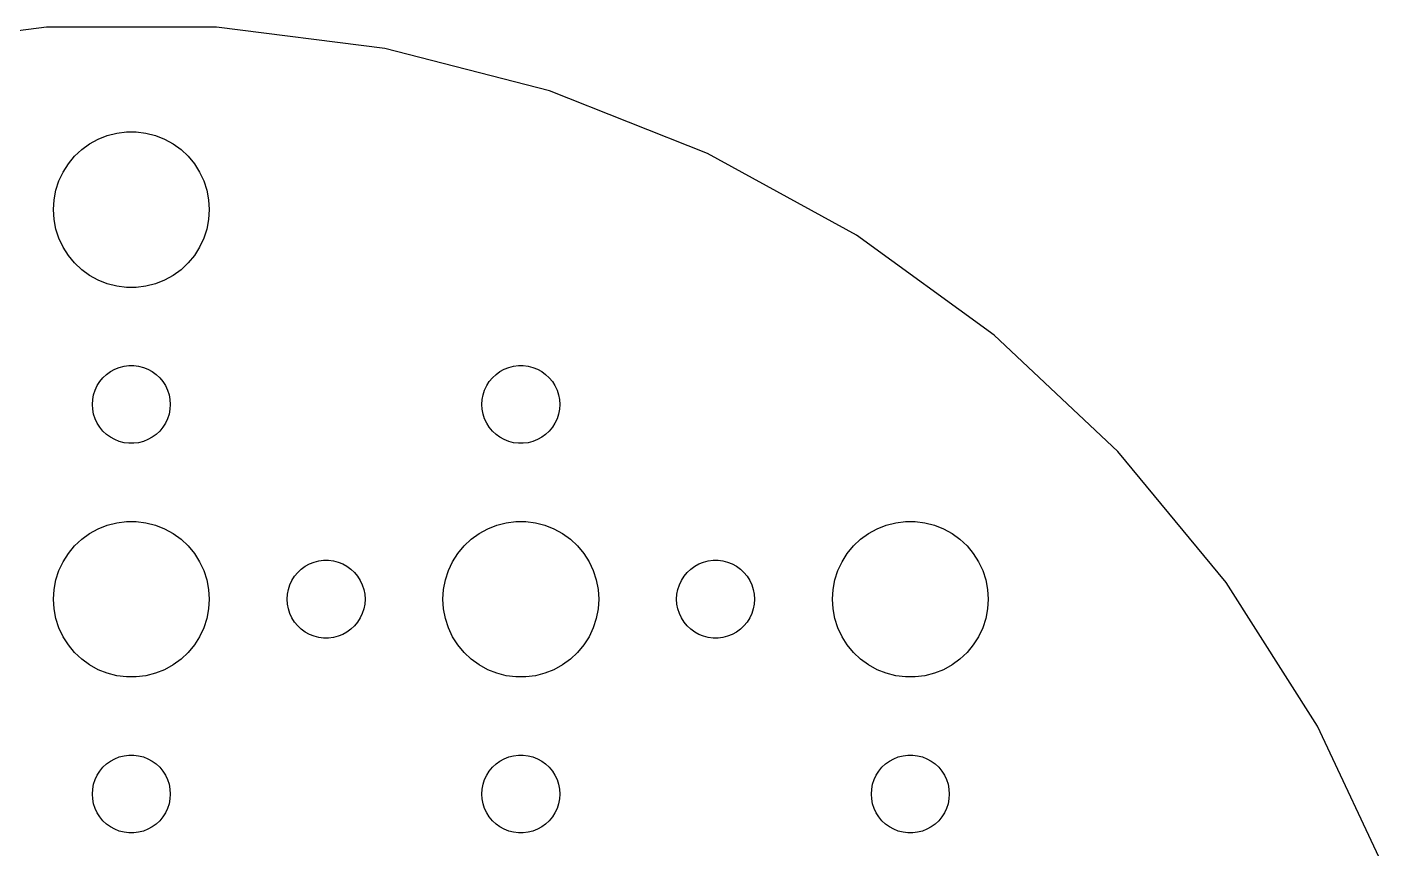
# Model space of a CAD drawing. Header units: metres. Extents: x -52 to 52, y -49 to 489.
# Drawn here: x -4 to 48.5, y 240.4 to 272 of the extents above; entities that cross this region are included whole.
import ezdxf

# ---------------------------------------------------------------- set-up
doc = ezdxf.new("R2010")
doc.units = ezdxf.units.M

msp = doc.modelspace()

# ---------------------------------------------------------------- linework, layer by layer
for p, q in [((-3.27295, 272.022), (-9.76724, 271.202)), ((3.27295, 272.022), (-3.27295, 272.022)), ((9.76724, 271.202), (3.27295, 272.022)), ((16.1075, 269.574), (9.76724, 271.202)), ((22.1937, 267.164), (16.1075, 269.574)), ((-1.60747, 267.533), (-1.27733, 267.714)), ((-1.27733, 267.714), (-0.927048, 267.853)), ((-0.927048, 267.853), (-0.562134, 267.947)), ((-0.562134, 267.947), (-0.18837, 267.994)), ((-0.18837, 267.994), (0.18837, 267.994)), ((0.18837, 267.994), (0.562134, 267.947)), ((0.562134, 267.947), (0.927048, 267.853)), ((0.927048, 267.853), (1.27733, 267.714)), ((1.27733, 267.714), (1.60747, 267.533)), ((-2.1869, 267.054), (-1.91226, 267.312)), ((-1.91226, 267.312), (-1.60747, 267.533)), ((1.60747, 267.533), (1.91226, 267.312)), ((1.91226, 267.312), (2.1869, 267.054)), ((27.93, 264.011), (22.1937, 267.164)), ((-2.62891, 266.445), (-2.42705, 266.763)), ((-2.42705, 266.763), (-2.1869, 267.054)), ((2.1869, 267.054), (2.42705, 266.763)), ((2.42705, 266.763), (2.62891, 266.445)), ((-2.90575, 265.746), (-2.78932, 266.104)), ((-2.78932, 266.104), (-2.62891, 266.445)), ((2.62891, 266.445), (2.78932, 266.104)), ((2.78932, 266.104), (2.90575, 265.746)), ((-2.97633, 265.376), (-2.90575, 265.746)), ((2.90575, 265.746), (2.97633, 265.376)), ((-3, 265), (-2.97633, 265.376)), ((-2.97633, 264.624), (-3, 265)), ((2.97633, 265.376), (3, 265)), ((3, 265), (2.97633, 264.624)), ((-2.90575, 264.254), (-2.97633, 264.624)), ((2.97633, 264.624), (2.90575, 264.254)), ((-2.78932, 263.896), (-2.90575, 264.254)), ((2.90575, 264.254), (2.78932, 263.896)), ((33.2257, 260.163), (27.93, 264.011)), ((-2.62891, 263.555), (-2.78932, 263.896)), ((-2.42705, 263.237), (-2.62891, 263.555)), ((2.62891, 263.555), (2.42705, 263.237)), ((2.78932, 263.896), (2.62891, 263.555)), ((-2.1869, 262.946), (-2.42705, 263.237)), ((-1.91226, 262.688), (-2.1869, 262.946)), ((2.1869, 262.946), (1.91226, 262.688)), ((2.42705, 263.237), (2.1869, 262.946)), ((-1.60747, 262.467), (-1.91226, 262.688)), ((-1.27733, 262.286), (-1.60747, 262.467)), ((1.60747, 262.467), (1.27733, 262.286)), ((1.91226, 262.688), (1.60747, 262.467)), ((-0.927048, 262.147), (-1.27733, 262.286)), ((-0.562134, 262.053), (-0.927048, 262.147)), ((-0.18837, 262.006), (-0.562134, 262.053)), ((0.18837, 262.006), (-0.18837, 262.006)), ((0.562134, 262.053), (0.18837, 262.006)), ((0.927048, 262.147), (0.562134, 262.053)), ((1.27733, 262.286), (0.927048, 262.147)), ((37.9975, 255.682), (33.2257, 260.163)), ((-0.956131, 258.656), (-0.803726, 258.766)), ((-0.803726, 258.766), (-0.638657, 258.857)), ((-0.638657, 258.857), (-0.463516, 258.927)), ((-0.463516, 258.927), (-0.281067, 258.973)), ((-0.281067, 258.973), (-0.094177, 258.997)), ((-0.094177, 258.997), (0.094177, 258.997)), ((0.094177, 258.997), (0.281067, 258.973)), ((0.281067, 258.973), (0.463516, 258.927)), ((0.463516, 258.927), (0.638657, 258.857)), ((0.638657, 258.857), (0.803726, 258.766)), ((0.803726, 258.766), (0.956131, 258.656)), ((14.0439, 258.656), (14.1963, 258.766)), ((14.1963, 258.766), (14.3613, 258.857)), ((14.3613, 258.857), (14.5365, 258.927)), ((14.5365, 258.927), (14.7189, 258.973)), ((14.7189, 258.973), (14.9058, 258.997)), ((14.9058, 258.997), (15.0942, 258.997)), ((15.0942, 258.997), (15.2811, 258.973)), ((15.2811, 258.973), (15.4635, 258.927)), ((15.4635, 258.927), (15.6387, 258.857)), ((15.6387, 258.857), (15.8037, 258.766)), ((15.8037, 258.766), (15.9561, 258.656)), ((-1.39465, 258.052), (-1.31445, 258.223)), ((-1.31445, 258.223), (-1.21352, 258.382)), ((-1.21352, 258.382), (-1.09344, 258.527)), ((-1.09344, 258.527), (-0.956131, 258.656)), ((0.956131, 258.656), (1.09344, 258.527)), ((1.09344, 258.527), (1.21352, 258.382)), ((1.21352, 258.382), (1.31445, 258.223)), ((1.31445, 258.223), (1.39465, 258.052)), ((13.6053, 258.052), (13.6855, 258.223)), ((13.6855, 258.223), (13.7865, 258.382)), ((13.7865, 258.382), (13.9065, 258.527)), ((13.9065, 258.527), (14.0439, 258.656)), ((15.9561, 258.656), (16.0934, 258.527)), ((16.0934, 258.527), (16.2135, 258.382)), ((16.2135, 258.382), (16.3145, 258.223)), ((16.3145, 258.223), (16.3947, 258.052)), ((-1.5, 257.5), (-1.48816, 257.688)), ((-1.48816, 257.688), (-1.45287, 257.873)), ((-1.45287, 257.873), (-1.39465, 258.052)), ((1.39465, 258.052), (1.45287, 257.873)), ((1.45287, 257.873), (1.48816, 257.688)), ((1.48816, 257.688), (1.5, 257.5)), ((13.5, 257.5), (13.5118, 257.688)), ((13.5118, 257.688), (13.5471, 257.873)), ((13.5471, 257.873), (13.6053, 258.052)), ((16.3947, 258.052), (16.4529, 257.873)), ((16.4529, 257.873), (16.4882, 257.688)), ((16.4882, 257.688), (16.5, 257.5)), ((-1.48816, 257.312), (-1.5, 257.5)), ((-1.45287, 257.127), (-1.48816, 257.312)), ((-1.39465, 256.948), (-1.45287, 257.127)), ((1.45287, 257.127), (1.39465, 256.948)), ((1.48816, 257.312), (1.45287, 257.127)), ((1.5, 257.5), (1.48816, 257.312)), ((13.5118, 257.312), (13.5, 257.5)), ((13.5471, 257.127), (13.5118, 257.312)), ((13.6053, 256.948), (13.5471, 257.127)), ((16.4529, 257.127), (16.3947, 256.948)), ((16.4882, 257.312), (16.4529, 257.127)), ((16.5, 257.5), (16.4882, 257.312)), ((-1.31445, 256.777), (-1.39465, 256.948)), ((-1.21352, 256.618), (-1.31445, 256.777)), ((-1.09344, 256.473), (-1.21352, 256.618)), ((1.21352, 256.618), (1.09344, 256.473)), ((1.31445, 256.777), (1.21352, 256.618)), ((1.39465, 256.948), (1.31445, 256.777)), ((13.6855, 256.777), (13.6053, 256.948)), ((13.7865, 256.618), (13.6855, 256.777)), ((13.9065, 256.473), (13.7865, 256.618)), ((16.2135, 256.618), (16.0934, 256.473)), ((16.3145, 256.777), (16.2135, 256.618)), ((16.3947, 256.948), (16.3145, 256.777)), ((-0.956131, 256.344), (-1.09344, 256.473)), ((-0.803726, 256.234), (-0.956131, 256.344)), ((-0.638657, 256.143), (-0.803726, 256.234)), ((-0.463516, 256.073), (-0.638657, 256.143)), ((-0.281067, 256.027), (-0.463516, 256.073)), ((0.463516, 256.073), (0.281067, 256.027)), ((0.638657, 256.143), (0.463516, 256.073)), ((0.803726, 256.234), (0.638657, 256.143)), ((0.956131, 256.344), (0.803726, 256.234)), ((1.09344, 256.473), (0.956131, 256.344)), ((14.0439, 256.344), (13.9065, 256.473)), ((14.1963, 256.234), (14.0439, 256.344)), ((14.3613, 256.143), (14.1963, 256.234)), ((14.5365, 256.073), (14.3613, 256.143)), ((14.7189, 256.027), (14.5365, 256.073)), ((15.4635, 256.073), (15.2811, 256.027)), ((15.6387, 256.143), (15.4635, 256.073)), ((15.8037, 256.234), (15.6387, 256.143)), ((15.9561, 256.344), (15.8037, 256.234)), ((16.0934, 256.473), (15.9561, 256.344)), ((-0.094177, 256.003), (-0.281067, 256.027)), ((0.094177, 256.003), (-0.094177, 256.003)), ((0.281067, 256.027), (0.094177, 256.003)), ((14.9058, 256.003), (14.7189, 256.027)), ((15.0942, 256.003), (14.9058, 256.003)), ((15.2811, 256.027), (15.0942, 256.003)), ((42.17, 250.638), (37.9975, 255.682)), ((-0.927048, 252.853), (-0.562134, 252.947)), ((-0.562134, 252.947), (-0.18837, 252.994)), ((-0.18837, 252.994), (0.18837, 252.994)), ((0.18837, 252.994), (0.562134, 252.947)), ((0.562134, 252.947), (0.927048, 252.853)), ((14.0729, 252.853), (14.4379, 252.947)), ((14.4379, 252.947), (14.8116, 252.994)), ((14.8116, 252.994), (15.1884, 252.994)), ((15.1884, 252.994), (15.5621, 252.947)), ((15.5621, 252.947), (15.927, 252.853)), ((29.0729, 252.853), (29.4379, 252.947)), ((29.4379, 252.947), (29.8116, 252.994)), ((29.8116, 252.994), (30.1884, 252.994)), ((30.1884, 252.994), (30.5621, 252.947)), ((30.5621, 252.947), (30.927, 252.853)), ((-1.91226, 252.312), (-1.60747, 252.533)), ((-1.60747, 252.533), (-1.27733, 252.714)), ((-1.27733, 252.714), (-0.927048, 252.853)), ((0.927048, 252.853), (1.27733, 252.714)), ((1.27733, 252.714), (1.60747, 252.533)), ((1.60747, 252.533), (1.91226, 252.312)), ((13.0877, 252.312), (13.3925, 252.533)), ((13.3925, 252.533), (13.7227, 252.714)), ((13.7227, 252.714), (14.0729, 252.853)), ((15.927, 252.853), (16.2773, 252.714)), ((16.2773, 252.714), (16.6075, 252.533)), ((16.6075, 252.533), (16.9123, 252.312)), ((28.0877, 252.312), (28.3925, 252.533)), ((28.3925, 252.533), (28.7227, 252.714)), ((28.7227, 252.714), (29.0729, 252.853)), ((30.927, 252.853), (31.2773, 252.714)), ((31.2773, 252.714), (31.6075, 252.533)), ((31.6075, 252.533), (31.9123, 252.312)), ((-2.42705, 251.763), (-2.1869, 252.054)), ((-2.1869, 252.054), (-1.91226, 252.312)), ((1.91226, 252.312), (2.1869, 252.054)), ((2.1869, 252.054), (2.42705, 251.763)), ((12.5729, 251.763), (12.8131, 252.054)), ((12.8131, 252.054), (13.0877, 252.312)), ((16.9123, 252.312), (17.1869, 252.054)), ((17.1869, 252.054), (17.427, 251.763)), ((27.5729, 251.763), (27.8131, 252.054)), ((27.8131, 252.054), (28.0877, 252.312)), ((31.9123, 252.312), (32.1869, 252.054)), ((32.1869, 252.054), (32.427, 251.763)), ((-2.78932, 251.104), (-2.62891, 251.445)), ((-2.62891, 251.445), (-2.42705, 251.763)), ((2.42705, 251.763), (2.62891, 251.445)), ((2.62891, 251.445), (2.78932, 251.104)), ((6.69626, 251.266), (6.86133, 251.357)), ((6.86133, 251.357), (7.03647, 251.427)), ((7.03647, 251.427), (7.21892, 251.473)), ((7.21892, 251.473), (7.40581, 251.497)), ((7.40581, 251.497), (7.59418, 251.497)), ((7.59418, 251.497), (7.78107, 251.473)), ((7.78107, 251.473), (7.96352, 251.427)), ((7.96352, 251.427), (8.13866, 251.357)), ((8.13866, 251.357), (8.30373, 251.266)), ((12.2107, 251.104), (12.3711, 251.445)), ((12.3711, 251.445), (12.5729, 251.763)), ((17.427, 251.763), (17.6289, 251.445)), ((17.6289, 251.445), (17.7893, 251.104)), ((21.6963, 251.266), (21.8613, 251.357)), ((21.8613, 251.357), (22.0365, 251.427)), ((22.0365, 251.427), (22.2189, 251.473)), ((22.2189, 251.473), (22.4058, 251.497)), ((22.4058, 251.497), (22.5942, 251.497)), ((22.5942, 251.497), (22.7811, 251.473)), ((22.7811, 251.473), (22.9635, 251.427)), ((22.9635, 251.427), (23.1387, 251.357)), ((23.1387, 251.357), (23.3037, 251.266)), ((27.2107, 251.104), (27.3711, 251.445)), ((27.3711, 251.445), (27.5729, 251.763)), ((32.427, 251.763), (32.6289, 251.445)), ((32.6289, 251.445), (32.7893, 251.104)), ((-2.90575, 250.746), (-2.78932, 251.104)), ((2.78932, 251.104), (2.90575, 250.746)), ((6.18553, 250.723), (6.28647, 250.882)), ((6.28647, 250.882), (6.40654, 251.027)), ((6.40654, 251.027), (6.54385, 251.156)), ((6.54385, 251.156), (6.69626, 251.266)), ((8.30373, 251.266), (8.45613, 251.156)), ((8.45613, 251.156), (8.59344, 251.027)), ((8.59344, 251.027), (8.71352, 250.882)), ((8.71352, 250.882), (8.81445, 250.723)), ((12.0942, 250.746), (12.2107, 251.104)), ((17.7893, 251.104), (17.9057, 250.746)), ((21.1855, 250.723), (21.2865, 250.882)), ((21.2865, 250.882), (21.4065, 251.027)), ((21.4065, 251.027), (21.5439, 251.156)), ((21.5439, 251.156), (21.6963, 251.266)), ((23.3037, 251.266), (23.4561, 251.156)), ((23.4561, 251.156), (23.5934, 251.027)), ((23.5934, 251.027), (23.7135, 250.882)), ((23.7135, 250.882), (23.8145, 250.723)), ((27.0942, 250.746), (27.2107, 251.104)), ((32.7893, 251.104), (32.9057, 250.746)), ((-3, 250), (-2.97633, 250.376)), ((-2.97633, 250.376), (-2.90575, 250.746)), ((2.90575, 250.746), (2.97633, 250.376)), ((2.97633, 250.376), (3, 250)), ((6.01183, 250.188), (6.04712, 250.373)), ((6.04712, 250.373), (6.10533, 250.552)), ((6.10533, 250.552), (6.18553, 250.723)), ((8.81445, 250.723), (8.89465, 250.552)), ((8.89465, 250.552), (8.95287, 250.373)), ((8.95287, 250.373), (8.98816, 250.188)), ((12, 250), (12.0237, 250.376)), ((12.0237, 250.376), (12.0942, 250.746)), ((17.9057, 250.746), (17.9763, 250.376)), ((17.9763, 250.376), (18, 250)), ((21.0118, 250.188), (21.0471, 250.373)), ((21.0471, 250.373), (21.1053, 250.552)), ((21.1053, 250.552), (21.1855, 250.723)), ((23.8145, 250.723), (23.8947, 250.552)), ((23.8947, 250.552), (23.9529, 250.373)), ((23.9529, 250.373), (23.9882, 250.188)), ((27, 250), (27.0237, 250.376)), ((27.0237, 250.376), (27.0942, 250.746)), ((32.9057, 250.746), (32.9763, 250.376)), ((32.9763, 250.376), (33, 250)), ((45.6775, 245.111), (42.17, 250.638)), ((-2.97633, 249.624), (-3, 250)), ((3, 250), (2.97633, 249.624)), ((6, 250), (6.01183, 250.188)), ((6.01183, 249.812), (6, 250)), ((6.04712, 249.627), (6.01183, 249.812)), ((8.98816, 249.812), (8.95287, 249.627)), ((8.98816, 250.188), (9, 250)), ((9, 250), (8.98816, 249.812)), ((12.0237, 249.624), (12, 250)), ((18, 250), (17.9763, 249.624)), ((21, 250), (21.0118, 250.188)), ((21.0118, 249.812), (21, 250)), ((21.0471, 249.627), (21.0118, 249.812)), ((23.9882, 249.812), (23.9529, 249.627)), ((23.9882, 250.188), (24, 250)), ((24, 250), (23.9882, 249.812)), ((27.0237, 249.624), (27, 250)), ((33, 250), (32.9763, 249.624)), ((-2.90575, 249.254), (-2.97633, 249.624)), ((-2.78932, 248.896), (-2.90575, 249.254)), ((2.90575, 249.254), (2.78932, 248.896)), ((2.97633, 249.624), (2.90575, 249.254)), ((6.10533, 249.448), (6.04712, 249.627)), ((6.18553, 249.277), (6.10533, 249.448)), ((6.28647, 249.118), (6.18553, 249.277)), ((8.81445, 249.277), (8.71352, 249.118)), ((8.89465, 249.448), (8.81445, 249.277)), ((8.95287, 249.627), (8.89465, 249.448)), ((12.0942, 249.254), (12.0237, 249.624)), ((12.2107, 248.896), (12.0942, 249.254)), ((17.9057, 249.254), (17.7893, 248.896)), ((17.9763, 249.624), (17.9057, 249.254)), ((21.1053, 249.448), (21.0471, 249.627)), ((21.1855, 249.277), (21.1053, 249.448)), ((21.2865, 249.118), (21.1855, 249.277)), ((23.8145, 249.277), (23.7135, 249.118)), ((23.8947, 249.448), (23.8145, 249.277)), ((23.9529, 249.627), (23.8947, 249.448)), ((27.0942, 249.254), (27.0237, 249.624)), ((27.2107, 248.896), (27.0942, 249.254)), ((32.9057, 249.254), (32.7893, 248.896)), ((32.9763, 249.624), (32.9057, 249.254)), ((-2.62891, 248.555), (-2.78932, 248.896)), ((2.78932, 248.896), (2.62891, 248.555)), ((6.40654, 248.973), (6.28647, 249.118)), ((6.54385, 248.844), (6.40654, 248.973)), ((6.69626, 248.734), (6.54385, 248.844)), ((6.86133, 248.643), (6.69626, 248.734)), ((8.30373, 248.734), (8.13866, 248.643)), ((8.45613, 248.844), (8.30373, 248.734)), ((8.59344, 248.973), (8.45613, 248.844)), ((8.71352, 249.118), (8.59344, 248.973)), ((12.3711, 248.555), (12.2107, 248.896)), ((17.7893, 248.896), (17.6289, 248.555)), ((21.4065, 248.973), (21.2865, 249.118)), ((21.5439, 248.844), (21.4065, 248.973)), ((21.6963, 248.734), (21.5439, 248.844)), ((21.8613, 248.643), (21.6963, 248.734)), ((23.3037, 248.734), (23.1387, 248.643)), ((23.4561, 248.844), (23.3037, 248.734)), ((23.5934, 248.973), (23.4561, 248.844)), ((23.7135, 249.118), (23.5934, 248.973)), ((27.3711, 248.555), (27.2107, 248.896)), ((32.7893, 248.896), (32.6289, 248.555)), ((-2.42705, 248.237), (-2.62891, 248.555)), ((-2.1869, 247.946), (-2.42705, 248.237)), ((2.42705, 248.237), (2.1869, 247.946)), ((2.62891, 248.555), (2.42705, 248.237)), ((7.03647, 248.573), (6.86133, 248.643)), ((7.21892, 248.527), (7.03647, 248.573)), ((7.40581, 248.503), (7.21892, 248.527)), ((7.59418, 248.503), (7.40581, 248.503)), ((7.78107, 248.527), (7.59418, 248.503)), ((7.96352, 248.573), (7.78107, 248.527)), ((8.13866, 248.643), (7.96352, 248.573)), ((12.5729, 248.237), (12.3711, 248.555)), ((12.8131, 247.946), (12.5729, 248.237)), ((17.427, 248.237), (17.1869, 247.946)), ((17.6289, 248.555), (17.427, 248.237)), ((22.0365, 248.573), (21.8613, 248.643)), ((22.2189, 248.527), (22.0365, 248.573)), ((22.4058, 248.503), (22.2189, 248.527)), ((22.5942, 248.503), (22.4058, 248.503)), ((22.7811, 248.527), (22.5942, 248.503)), ((22.9635, 248.573), (22.7811, 248.527)), ((23.1387, 248.643), (22.9635, 248.573)), ((27.5729, 248.237), (27.3711, 248.555)), ((27.8131, 247.946), (27.5729, 248.237)), ((32.427, 248.237), (32.1869, 247.946)), ((32.6289, 248.555), (32.427, 248.237)), ((-1.91226, 247.688), (-2.1869, 247.946)), ((-1.60747, 247.467), (-1.91226, 247.688)), ((1.91226, 247.688), (1.60747, 247.467)), ((2.1869, 247.946), (1.91226, 247.688)), ((13.0877, 247.688), (12.8131, 247.946)), ((13.3925, 247.467), (13.0877, 247.688)), ((16.9123, 247.688), (16.6075, 247.467)), ((17.1869, 247.946), (16.9123, 247.688)), ((28.0877, 247.688), (27.8131, 247.946)), ((28.3925, 247.467), (28.0877, 247.688)), ((31.9123, 247.688), (31.6075, 247.467)), ((32.1869, 247.946), (31.9123, 247.688)), ((-1.27733, 247.286), (-1.60747, 247.467)), ((-0.927048, 247.147), (-1.27733, 247.286)), ((1.27733, 247.286), (0.927048, 247.147)), ((1.60747, 247.467), (1.27733, 247.286)), ((13.7227, 247.286), (13.3925, 247.467)), ((14.0729, 247.147), (13.7227, 247.286)), ((16.2773, 247.286), (15.927, 247.147)), ((16.6075, 247.467), (16.2773, 247.286)), ((28.7227, 247.286), (28.3925, 247.467)), ((29.0729, 247.147), (28.7227, 247.286)), ((31.2773, 247.286), (30.927, 247.147)), ((31.6075, 247.467), (31.2773, 247.286)), ((-0.562134, 247.053), (-0.927048, 247.147)), ((-0.18837, 247.006), (-0.562134, 247.053)), ((0.18837, 247.006), (-0.18837, 247.006)), ((0.562134, 247.053), (0.18837, 247.006)), ((0.927048, 247.147), (0.562134, 247.053)), ((14.4379, 247.053), (14.0729, 247.147)), ((14.8116, 247.006), (14.4379, 247.053)), ((15.1884, 247.006), (14.8116, 247.006)), ((15.5621, 247.053), (15.1884, 247.006)), ((15.927, 247.147), (15.5621, 247.053)), ((29.4379, 247.053), (29.0729, 247.147)), ((29.8116, 247.006), (29.4379, 247.053)), ((30.1884, 247.006), (29.8116, 247.006)), ((30.5621, 247.053), (30.1884, 247.006)), ((30.927, 247.147), (30.5621, 247.053)), ((48.4646, 239.188), (45.6775, 245.111)), ((-1.21352, 243.382), (-1.09344, 243.527)), ((-1.09344, 243.527), (-0.956131, 243.656)), ((-0.956131, 243.656), (-0.803726, 243.766)), ((-0.803726, 243.766), (-0.638657, 243.857)), ((-0.638657, 243.857), (-0.463516, 243.927)), ((-0.463516, 243.927), (-0.281067, 243.973)), ((-0.281067, 243.973), (-0.094177, 243.997)), ((-0.094177, 243.997), (0.094177, 243.997)), ((0.094177, 243.997), (0.281067, 243.973)), ((0.281067, 243.973), (0.463516, 243.927)), ((0.463516, 243.927), (0.638657, 243.857)), ((0.638657, 243.857), (0.803726, 243.766)), ((0.803726, 243.766), (0.956131, 243.656)), ((0.956131, 243.656), (1.09344, 243.527)), ((1.09344, 243.527), (1.21352, 243.382)), ((13.7865, 243.382), (13.9065, 243.527)), ((13.9065, 243.527), (14.0439, 243.656)), ((14.0439, 243.656), (14.1963, 243.766)), ((14.1963, 243.766), (14.3613, 243.857)), ((14.3613, 243.857), (14.5365, 243.927)), ((14.5365, 243.927), (14.7189, 243.973)), ((14.7189, 243.973), (14.9058, 243.997)), ((14.9058, 243.997), (15.0942, 243.997)), ((15.0942, 243.997), (15.2811, 243.973)), ((15.2811, 243.973), (15.4635, 243.927)), ((15.4635, 243.927), (15.6387, 243.857)), ((15.6387, 243.857), (15.8037, 243.766)), ((15.8037, 243.766), (15.9561, 243.656)), ((15.9561, 243.656), (16.0934, 243.527)), ((16.0934, 243.527), (16.2135, 243.382)), ((28.7865, 243.382), (28.9065, 243.527)), ((28.9065, 243.527), (29.0439, 243.656)), ((29.0439, 243.656), (29.1963, 243.766)), ((29.1963, 243.766), (29.3613, 243.857)), ((29.3613, 243.857), (29.5365, 243.927)), ((29.5365, 243.927), (29.7189, 243.973)), ((29.7189, 243.973), (29.9058, 243.997)), ((29.9058, 243.997), (30.0942, 243.997)), ((30.0942, 243.997), (30.2811, 243.973)), ((30.2811, 243.973), (30.4635, 243.927)), ((30.4635, 243.927), (30.6387, 243.857)), ((30.6387, 243.857), (30.8037, 243.766)), ((30.8037, 243.766), (30.9561, 243.656)), ((30.9561, 243.656), (31.0934, 243.527)), ((31.0934, 243.527), (31.2135, 243.382)), ((-1.45287, 242.873), (-1.39465, 243.052)), ((-1.39465, 243.052), (-1.31445, 243.223)), ((-1.31445, 243.223), (-1.21352, 243.382)), ((1.21352, 243.382), (1.31445, 243.223)), ((1.31445, 243.223), (1.39465, 243.052)), ((1.39465, 243.052), (1.45287, 242.873)), ((13.5471, 242.873), (13.6053, 243.052)), ((13.6053, 243.052), (13.6855, 243.223)), ((13.6855, 243.223), (13.7865, 243.382)), ((16.2135, 243.382), (16.3145, 243.223)), ((16.3145, 243.223), (16.3947, 243.052)), ((16.3947, 243.052), (16.4529, 242.873)), ((28.5471, 242.873), (28.6053, 243.052)), ((28.6053, 243.052), (28.6855, 243.223)), ((28.6855, 243.223), (28.7865, 243.382)), ((31.2135, 243.382), (31.3145, 243.223)), ((31.3145, 243.223), (31.3947, 243.052)), ((31.3947, 243.052), (31.4529, 242.873)), ((-1.5, 242.5), (-1.48816, 242.688)), ((-1.48816, 242.312), (-1.5, 242.5)), ((-1.48816, 242.688), (-1.45287, 242.873)), ((1.45287, 242.873), (1.48816, 242.688)), ((1.48816, 242.688), (1.5, 242.5)), ((1.5, 242.5), (1.48816, 242.312)), ((13.5, 242.5), (13.5118, 242.688)), ((13.5118, 242.312), (13.5, 242.5)), ((13.5118, 242.688), (13.5471, 242.873)), ((16.4529, 242.873), (16.4882, 242.688)), ((16.4882, 242.688), (16.5, 242.5)), ((16.5, 242.5), (16.4882, 242.312)), ((28.5, 242.5), (28.5118, 242.688)), ((28.5118, 242.312), (28.5, 242.5)), ((28.5118, 242.688), (28.5471, 242.873)), ((31.4529, 242.873), (31.4882, 242.688)), ((31.4882, 242.688), (31.5, 242.5)), ((31.5, 242.5), (31.4882, 242.312)), ((-1.45287, 242.127), (-1.48816, 242.312)), ((-1.39465, 241.948), (-1.45287, 242.127)), ((-1.31445, 241.777), (-1.39465, 241.948)), ((1.39465, 241.948), (1.31445, 241.777)), ((1.45287, 242.127), (1.39465, 241.948)), ((1.48816, 242.312), (1.45287, 242.127)), ((13.5471, 242.127), (13.5118, 242.312)), ((13.6053, 241.948), (13.5471, 242.127)), ((13.6855, 241.777), (13.6053, 241.948)), ((16.3947, 241.948), (16.3145, 241.777)), ((16.4529, 242.127), (16.3947, 241.948)), ((16.4882, 242.312), (16.4529, 242.127)), ((28.5471, 242.127), (28.5118, 242.312)), ((28.6053, 241.948), (28.5471, 242.127)), ((28.6855, 241.777), (28.6053, 241.948)), ((31.3947, 241.948), (31.3145, 241.777)), ((31.4529, 242.127), (31.3947, 241.948)), ((31.4882, 242.312), (31.4529, 242.127)), ((-1.21352, 241.618), (-1.31445, 241.777)), ((-1.09344, 241.473), (-1.21352, 241.618)), ((-0.956131, 241.344), (-1.09344, 241.473)), ((1.09344, 241.473), (0.956131, 241.344)), ((1.21352, 241.618), (1.09344, 241.473)), ((1.31445, 241.777), (1.21352, 241.618)), ((13.7865, 241.618), (13.6855, 241.777)), ((13.9065, 241.473), (13.7865, 241.618)), ((14.0439, 241.344), (13.9065, 241.473)), ((16.0934, 241.473), (15.9561, 241.344)), ((16.2135, 241.618), (16.0934, 241.473)), ((16.3145, 241.777), (16.2135, 241.618)), ((28.7865, 241.618), (28.6855, 241.777)), ((28.9065, 241.473), (28.7865, 241.618)), ((29.0439, 241.344), (28.9065, 241.473)), ((31.0934, 241.473), (30.9561, 241.344)), ((31.2135, 241.618), (31.0934, 241.473)), ((31.3145, 241.777), (31.2135, 241.618)), ((-0.803726, 241.234), (-0.956131, 241.344)), ((-0.638657, 241.143), (-0.803726, 241.234)), ((-0.463516, 241.073), (-0.638657, 241.143)), ((-0.281067, 241.027), (-0.463516, 241.073)), ((-0.094177, 241.003), (-0.281067, 241.027)), ((0.094177, 241.003), (-0.094177, 241.003)), ((0.281067, 241.027), (0.094177, 241.003)), ((0.463516, 241.073), (0.281067, 241.027)), ((0.638657, 241.143), (0.463516, 241.073)), ((0.803726, 241.234), (0.638657, 241.143)), ((0.956131, 241.344), (0.803726, 241.234)), ((14.1963, 241.234), (14.0439, 241.344)), ((14.3613, 241.143), (14.1963, 241.234)), ((14.5365, 241.073), (14.3613, 241.143)), ((14.7189, 241.027), (14.5365, 241.073)), ((14.9058, 241.003), (14.7189, 241.027)), ((15.0942, 241.003), (14.9058, 241.003)), ((15.2811, 241.027), (15.0942, 241.003)), ((15.4635, 241.073), (15.2811, 241.027)), ((15.6387, 241.143), (15.4635, 241.073)), ((15.8037, 241.234), (15.6387, 241.143)), ((15.9561, 241.344), (15.8037, 241.234)), ((29.1963, 241.234), (29.0439, 241.344)), ((29.3613, 241.143), (29.1963, 241.234)), ((29.5365, 241.073), (29.3613, 241.143)), ((29.7189, 241.027), (29.5365, 241.073)), ((29.9058, 241.003), (29.7189, 241.027)), ((30.0942, 241.003), (29.9058, 241.003)), ((30.2811, 241.027), (30.0942, 241.003)), ((30.4635, 241.073), (30.2811, 241.027)), ((30.6387, 241.143), (30.4635, 241.073)), ((30.8037, 241.234), (30.6387, 241.143)), ((30.9561, 241.344), (30.8037, 241.234))]:
    msp.add_line(p, q)

doc.saveas('drawing.dxf')
